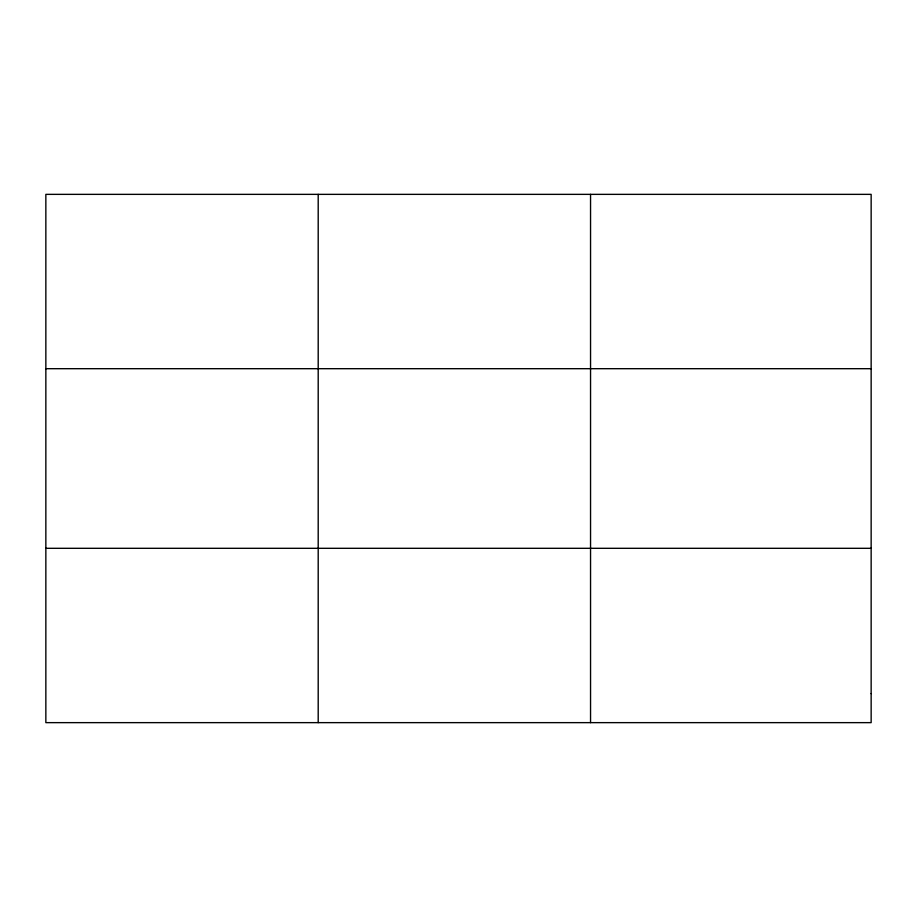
<?xml version="1.0" encoding="UTF-8"?>
<svg xmlns="http://www.w3.org/2000/svg" width="917" height="917" viewBox="0 0 917 917"><rect width="100%" height="100%" fill="white"/><g stroke="black" fill="none" stroke-linecap="round" stroke-linejoin="round"><path stroke-width="1.38" d="M318.199 722.642L318.199 194.358M590.548 722.642L590.548 194.358M45.85 368.691L871.15 368.691M45.85 548.309L871.15 548.309M871.15 693.584L871.15 722.642L45.85 722.642L45.85 194.358L871.15 194.358L871.15 693.584"/></g></svg>
